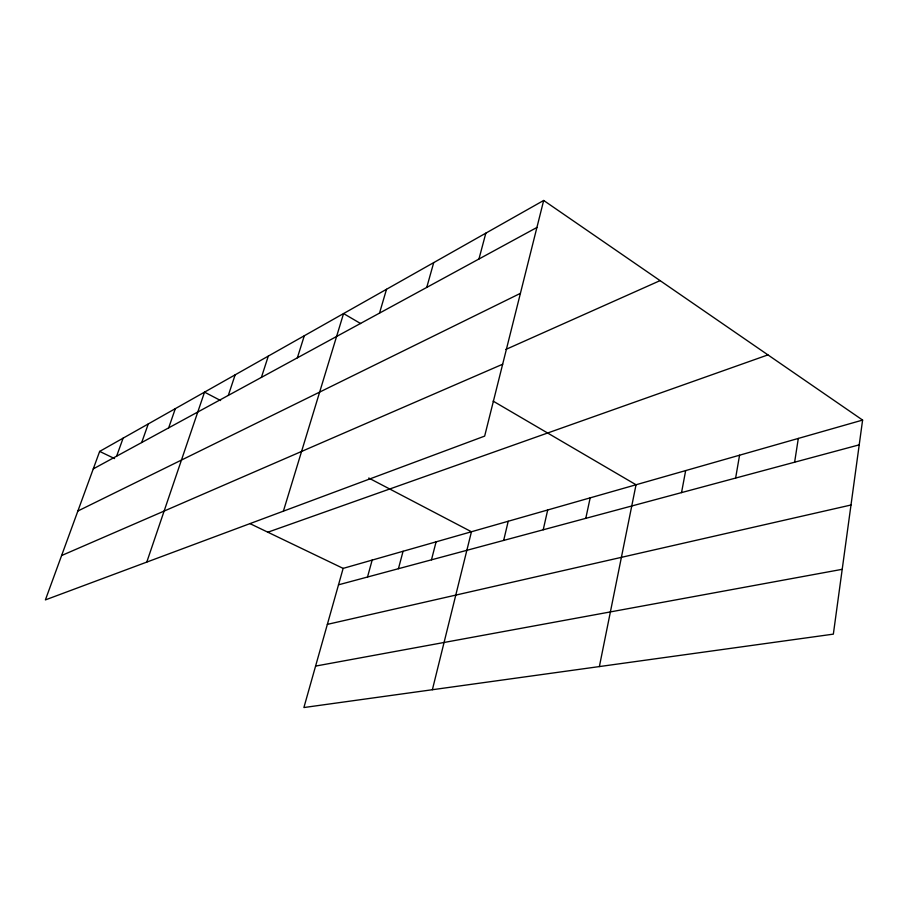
<?xml version="1.0" encoding="UTF-8"?>
<svg xmlns="http://www.w3.org/2000/svg" width="908" height="908" viewBox="0 0 908 908"><rect width="100%" height="100%" fill="white"/><g stroke="black" fill="none" stroke-linecap="round" stroke-linejoin="round"><path stroke-width="1.36" d="M862.6 420.075L833.351 634.136L303.896 707.536L343.145 568.385L862.6 420.075L543.676 200.464L99.653 451.412L45.4 599.893L484.656 436.112L543.676 200.464M794.625 462.206L798.314 438.428M735.628 478.073L739.566 455.203M681.533 492.613L685.665 470.594M599.371 666.574L636.031 484.759L493.135 401.12M585.785 518.355L590.177 497.856M543.211 529.795L547.694 509.99M503.668 540.419L508.219 521.26M432.378 689.728L471.445 531.759L368.739 478.028M431.47 559.839L436.09 541.849M478.947 259.018L485.837 233.152M398.43 568.714L403.073 551.281M367.513 577.023L372.155 560.1M426.749 287.416L433.718 262.616M379.521 313.112L386.513 289.289M283.387 511.159L343.565 313.566L360.624 323.554M297.359 357.831L304.305 335.744M261.402 377.399L268.303 356.095M228.317 395.4L235.149 374.834M146.778 562.097L204.538 392.142L220.61 400.541M168.672 427.861L175.335 408.634M141.693 442.536L148.276 423.934M116.621 456.179L123.113 438.155M93.263 468.891L536.912 227.465M77.872 511.011L520.42 293.341M505.835 349.444L660.082 280.617M61.608 555.537L502.669 364.221M267.849 532.213L767.941 354.892M338.502 584.82L859.218 444.841M327.357 624.375L850.989 505.007M315.587 666.086L842.204 569.316M99.653 451.412L114.567 458.574M250.063 523.666L343.145 568.385"/></g></svg>
